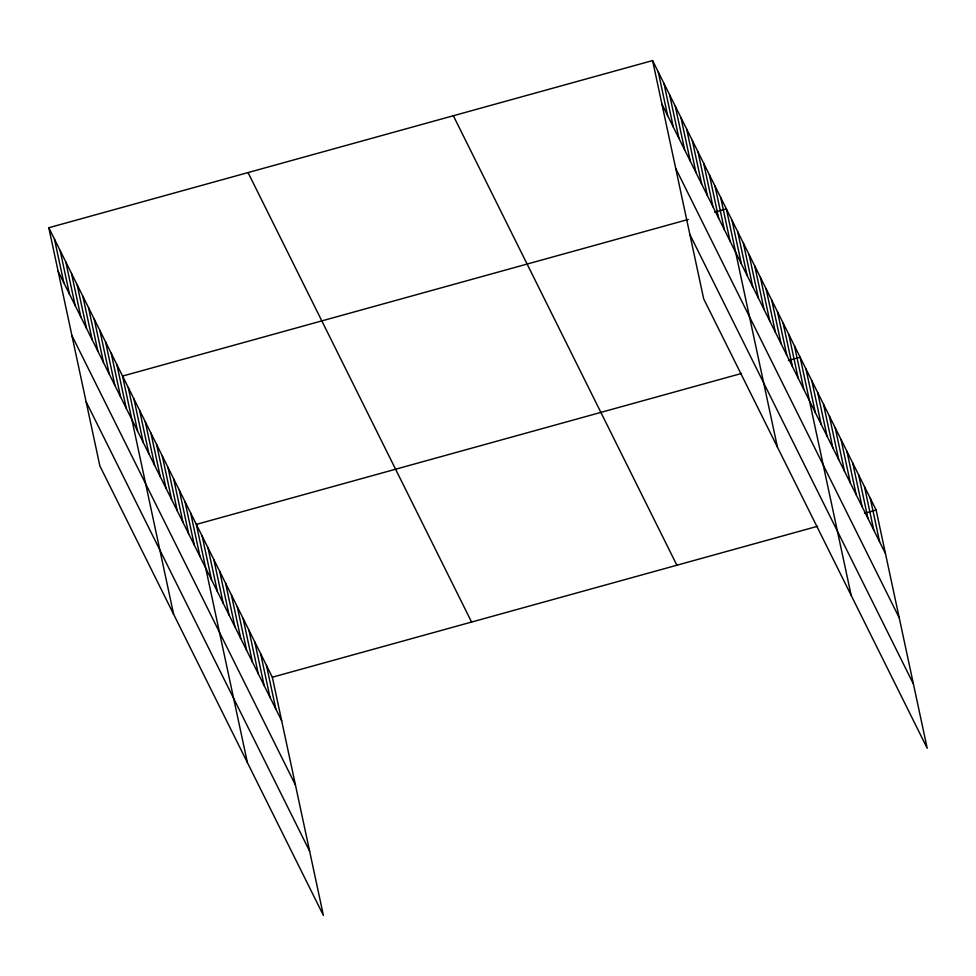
<?xml version="1.0" encoding="UTF-8"?>
<svg xmlns="http://www.w3.org/2000/svg" width="976" height="976" viewBox="0 0 976 976"><rect width="100%" height="100%" fill="white"/><g stroke="black" fill="none" stroke-linecap="round" stroke-linejoin="round"><path stroke-width="1.46" d="M48.8 227.737L272.341 677.21L323.398 915.427L99.869 465.942L48.8 227.737L652.602 60.573L876.131 510.058L927.2 748.263L703.659 298.79L652.602 60.573M688.275 219.454L122.561 376.065L173.63 614.27M714.639 212.146L726.364 208.901L777.433 447.118M741.528 373.454L196.335 524.393L247.404 762.598M788.413 360.473L800.125 357.228L851.194 595.445M272.341 677.21L817.534 526.284M864.407 513.303L876.131 510.058M661.935 104.151L885.476 553.624M675.709 168.384L899.238 617.857M689.898 234.557L913.426 684.03M453.34 115.741L676.88 565.214M248.05 172.569L471.591 622.054M58.145 271.316L281.674 720.788M71.907 335.537L295.447 785.021M86.095 401.722L309.636 851.194M870.287 498.297L879.632 541.875M864.443 486.548L873.776 530.114M858.599 474.787L867.932 518.366M852.743 463.027L862.089 506.605M846.9 451.278L856.245 494.856M841.056 439.517L850.401 483.096M835.212 427.769L844.545 471.335M829.368 416.008L838.701 459.586M823.512 404.259L832.857 447.825M817.668 392.498L827.014 436.077M811.825 380.738L821.17 424.316M805.981 368.989L815.314 412.567M794.452 345.821L803.797 389.4M788.779 334.414L798.124 377.993M783.106 323.007L792.451 366.573M777.433 311.588L786.778 355.166M771.76 300.181L781.105 343.759M766.087 288.774L775.432 332.352M760.414 277.367L769.747 320.933M754.741 265.96L764.074 309.526M749.056 254.541L758.401 298.119M743.383 243.134L752.728 286.712M737.71 231.727L747.055 275.305M732.037 220.32L741.382 263.886M720.691 197.494L730.036 241.072M715.018 186.087L724.363 229.665M709.345 174.68L718.678 218.246M703.672 163.26L713.005 206.839M697.999 151.853L707.332 195.432M692.313 140.446L701.659 184.025M686.64 129.039L695.986 172.618M680.967 117.632L690.313 161.199M675.294 106.213L684.64 149.792M669.621 94.806L678.967 138.385M663.948 83.399L673.294 126.978M658.275 71.992L667.608 115.558M266.485 665.461L275.83 709.027M260.641 653.7L269.986 697.279M254.797 641.952L264.142 685.518M248.953 630.191L258.286 673.769M243.097 618.43L252.442 662.009M237.253 606.682L246.599 650.248M231.41 594.921L240.755 638.499M225.566 583.172L234.911 626.738M219.722 571.411L229.055 614.99M213.866 559.663L223.211 603.229M208.022 547.902L217.367 591.48M202.178 536.141L211.524 579.72M190.662 512.986L199.995 556.552M184.989 501.566L194.322 545.145M179.316 490.159L188.649 533.738M173.63 478.752L182.976 522.331M167.957 467.345L177.303 510.912M162.284 455.926L171.63 499.505M156.611 444.519L165.957 488.098M150.938 433.112L160.284 476.691M145.265 421.705L154.611 465.271M139.592 410.298L148.925 453.864M133.919 398.879L143.252 442.457M128.246 387.472L137.579 431.05M116.888 364.658L126.233 408.224M111.215 353.239L120.56 396.817M105.542 341.832L114.887 385.41M99.869 330.425L109.214 374.003M94.196 319.018L103.541 362.584M88.523 307.611L97.856 351.177M82.85 296.192L92.183 339.77M77.177 284.785L86.51 328.363M71.492 273.378L80.837 316.956M65.819 261.971L75.164 305.537M60.146 250.551L69.491 294.13M54.473 239.144L63.818 282.723"/></g></svg>
